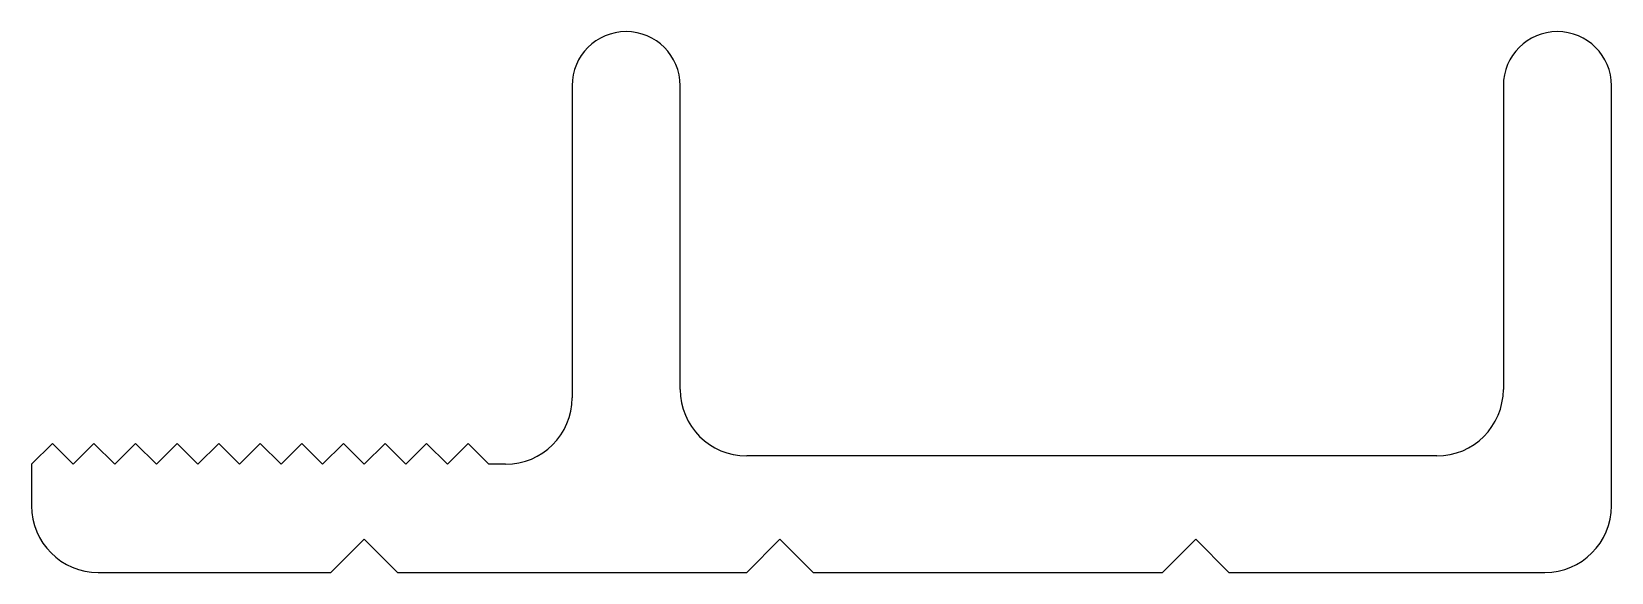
# Model space of a CAD drawing. Extents: x -10.9 to 8.1, y 0.5 to 7.
import ezdxf

# ---------------------------------------------------------------- set-up
doc = ezdxf.new("R2010")
doc.units = 0
doc.layers.get('0').update_dxf_attribs({"linetype": 'CONTINUOUS'})

msp = doc.modelspace()

# ---------------------------------------------------------------- linework, layer by layer
for p, q in [((-4.447, 6.376), (-4.447, 2.626)), ((-3.147, 2.726), (-3.147, 6.376)), ((6.753, 6.376), (6.753, 2.726)), ((8.053, 1.326), (8.053, 6.376)), ((-10.697, 2.076), (-10.947, 1.826)), ((-10.447, 1.826), (-10.697, 2.076)), ((-10.197, 2.076), (-10.447, 1.826)), ((-9.947, 1.826), (-10.197, 2.076)), ((-9.697, 2.076), (-9.947, 1.826)), ((-9.447, 1.826), (-9.697, 2.076)), ((-9.197, 2.076), (-9.447, 1.826)), ((-8.947, 1.826), (-9.197, 2.076)), ((-8.697, 2.076), (-8.947, 1.826)), ((-8.447, 1.826), (-8.697, 2.076)), ((-8.197, 2.076), (-8.447, 1.826)), ((-7.947, 1.826), (-8.197, 2.076)), ((-7.697, 2.076), (-7.947, 1.826)), ((-7.447, 1.826), (-7.697, 2.076)), ((-7.197, 2.076), (-7.447, 1.826)), ((-6.947, 1.826), (-7.197, 2.076)), ((-6.697, 2.076), (-6.947, 1.826)), ((-6.447, 1.826), (-6.697, 2.076)), ((-6.197, 2.076), (-6.447, 1.826)), ((-5.947, 1.826), (-6.197, 2.076)), ((-5.697, 2.076), (-5.947, 1.826)), ((-5.447, 1.826), (-5.697, 2.076)), ((5.953, 1.926), (-2.347, 1.926)), ((-10.947, 1.826), (-10.947, 1.326)), ((-5.247, 1.826), (-5.447, 1.826)), ((-7.347, 0.526), (-6.947, 0.926)), ((-6.947, 0.926), (-6.547, 0.526)), ((-2.347, 0.526), (-1.947, 0.926)), ((-1.947, 0.926), (-1.547, 0.526)), ((2.653, 0.526), (3.053, 0.926)), ((3.053, 0.926), (3.453, 0.526)), ((-10.147, 0.526), (-7.347, 0.526)), ((-6.547, 0.526), (-2.347, 0.526)), ((-1.547, 0.526), (2.653, 0.526)), ((3.453, 0.526), (7.253, 0.526))]:
    msp.add_line(p, q)
for centre, radius, start, end in [((-3.797, 6.376), 0.65, 0, 180), ((7.403, 6.376), 0.65, 0, 180), ((-2.347, 2.726), 0.8, 180, 270), ((5.953, 2.726), 0.8, 270, 0), ((-5.247, 2.626), 0.8, 270, 0), ((-10.147, 1.326), 0.8, 180, 270), ((7.253, 1.326), 0.8, 270, 0)]:
    msp.add_arc(centre, radius, start, end)

doc.saveas('drawing.dxf')
